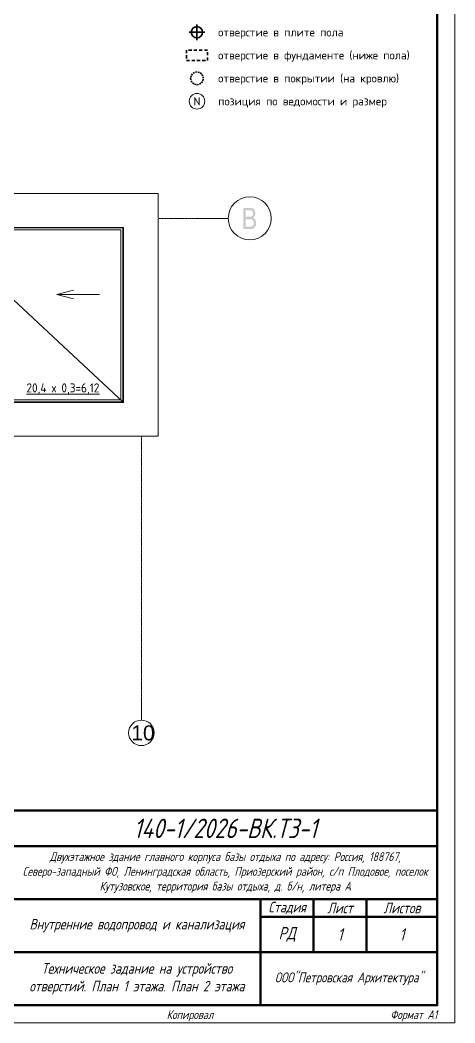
# Model space of a CAD drawing. Header units: millimetres. Extents: x -718 to 68664, y 3859 to 52864.
# Drawn here: x 58511 to 68664, y 3859 to 27245 of the extents above; entities that cross this region are included whole.
import ezdxf
from ezdxf.enums import TextEntityAlignment as Align

# ---------------------------------------------------------------- set-up
doc = ezdxf.new("R2010")
doc.units = ezdxf.units.MM
doc.linetypes.add('ACAD_ISO04W100', pattern=[30, 24, -3, 0, -3])
for name, color, linetype, lineweight in [('Кровля_план', 166, 'Continuous', 18), ('Металл', 164, 'Continuous', 30), ('Обозначения', 166, 'Continuous', 13), ('Ограждение', 144, 'Continuous', 9), ('Оси', 136, 'ACAD_ISO04W100', 9), ('Отверстия', 5, 'Continuous', 35), ('Отверстия_выноски', 7, 'Continuous', 18), ('Площадь_текст', 198, 'Continuous', 9), ('Рамка', 7, 'Continuous', 50), ('Таблицы', 7, 'Continuous', 18), ('Текст', 28, 'Continuous', 25), ('Тонкие', 8, 'Continuous', 13)]:
    doc.layers.add(name, color=color, linetype=linetype, lineweight=lineweight)
doc.styles.add('GOST', font='isocpeur.ttf', dxfattribs={"width": 0.9})
doc.styles.add('GOST Common_1', font='GOST Common.ttf', dxfattribs={"width": 0.95, "height": 45})
doc.styles.add('GOST_I', font='isocpeur.ttf', dxfattribs={"width": 0.8})
doc.styles.get("Standard").update_dxf_attribs({"font": 'arial.ttf'})

msp = doc.modelspace()

# ---------------------------------------------------------------- hatches: boundary and pattern name
at = {"layer": 'Оси'}
h = msp.add_hatch(color=256, dxfattribs=at)
h.paths.add_polyline_path([(63723, 22369), (63723, 22866), (63872, 22866), (63894, 22865), (63913, 22863), (63931, 22858), (63945, 22851), (63958, 22843), (63970, 22832), (63980, 22819), (63989, 22805), (64000, 22773), (64004, 22739), (64001, 22708), (63990, 22679), (63983, 22666), (63973, 22654), (63962, 22643), (63949, 22634), (63966, 22626), (63980, 22616), (63993, 22603), (64004, 22588), (64013, 22572), (64019, 22554), (64022, 22534), (64023, 22513), (64021, 22479), (64012, 22448), (63998, 22421), (63983, 22402), (63963, 22387), (63939, 22377), (63910, 22371), (63875, 22369)])
h.paths.add_polyline_path([(63776, 22657), (63862, 22657), (63878, 22658), (63892, 22659), (63903, 22661), (63912, 22663), (63929, 22673), (63942, 22688), (63950, 22707), (63952, 22731), (63950, 22755), (63943, 22775), (63931, 22791), (63916, 22801), (63905, 22804), (63892, 22806), (63875, 22807), (63855, 22808), (63776, 22808)])
h.paths.add_polyline_path([(63776, 22428), (63875, 22428), (63896, 22428), (63911, 22430), (63927, 22435), (63941, 22443), (63952, 22455), (63961, 22471), (63967, 22491), (63969, 22513), (63966, 22539), (63958, 22561), (63944, 22579), (63926, 22590), (63915, 22594), (63901, 22597), (63886, 22598), (63868, 22599), (63776, 22599)])

# ---------------------------------------------------------------- linework, layer by layer
at = {"layer": 'Кровля_план'}
msp.add_line((56543, 22411), (60923, 18330), dxfattribs=at)
at = {"layer": 'Металл', "lineweight": 15}
for points in [[(55903, 23201), (61733, 23201), (61733, 17540), (55903, 17540)], [(55903, 18330), (60923, 18330), (60923, 22411), (55903, 22411)]]:
    msp.add_lwpolyline(points, dxfattribs=at)
at = {"layer": 'Обозначения'}
msp.add_line((60368, 20848), (59374, 20848), dxfattribs=at)
msp.add_lwpolyline([(59759, 20950), (59374, 20848), (59759, 20742)], dxfattribs=at)
at = {"layer": 'Ограждение'}
for points in [[(55903, 22401), (60913, 22401), (60913, 18340), (55903, 18340)], [(55903, 22351), (60863, 22351), (60863, 18390), (55903, 18390)]]:
    msp.add_lwpolyline(points, dxfattribs=at)
at = {"layer": 'Оси', "ltscale": 0.3}
for p, q in [((61763, 22621), (63373, 22621)), ((61343, 10920), (61343, 17548))]:
    msp.add_line(p, q, dxfattribs=at)
at = {"layer": 'Оси', "linetype": 'Continuous'}
for p, q in [((62873, 22621), (63373, 22621)), ((61343, 10920), (61343, 11420))]:
    msp.add_line(p, q, dxfattribs=at)
for centre, radius in [((63875, 22621), 502), ((61343, 10623), 297)]:
    msp.add_circle(centre, radius, dxfattribs=at)
at = {"layer": 'Отверстия'}
for p, q in [((62642, 26778), (62642, 27140)), ((62460, 26959), (62824, 26959))]:
    msp.add_line(p, q, dxfattribs=at)
at = {"layer": 'Отверстия', "color": 5}
for p, q in [((62394, 26546), (62394, 26472)), ((62518, 26546), (62444, 26546)), ((62642, 26546), (62568, 26546)), ((62766, 26546), (62692, 26546)), ((62890, 26546), (62815, 26546)), ((62890, 26423), (62890, 26497)), ((62394, 26423), (62394, 26348)), ((62394, 26299), (62469, 26299)), ((62518, 26299), (62592, 26299)), ((62642, 26299), (62716, 26299)), ((62766, 26299), (62840, 26299)), ((62890, 26299), (62890, 26373)), ((62537, 25992), (62516, 25961)), ((62585, 26024), (62554, 26003)), ((62642, 26035), (62606, 26028)), ((62699, 26024), (62662, 26031)), ((62747, 25992), (62716, 26012)), ((62779, 25943), (62759, 25974)), ((62494, 25886), (62501, 25850)), ((62505, 25943), (62498, 25907)), ((62505, 25830), (62525, 25799)), ((62537, 25781), (62568, 25761)), ((62585, 25749), (62622, 25742)), ((62642, 25738), (62678, 25745)), ((62699, 25749), (62730, 25770)), ((62747, 25781), (62768, 25812)), ((62779, 25830), (62786, 25866)), ((62790, 25886), (62783, 25923))]:
    msp.add_line(p, q, dxfattribs=at)
at = {"layer": 'Отверстия'}
msp.add_circle((62642, 26959), 132, dxfattribs=at)
at = {"layer": 'Отверстия_выноски'}
msp.add_circle((62642, 25350), 182, dxfattribs=at)
at = {"layer": 'Рамка', "lineweight": 50}
for points in [[(932, 4272), (68252, 4272), (68252, 52452), (932, 52452)], [(52990, 4272), (68252, 4272), (68252, 8809), (52990, 8809)]]:
    msp.add_lwpolyline(points, close=True, dxfattribs=at)
at = {"layer": 'Таблицы', "lineweight": 50}
for p, q in [((58352, 7984), (68252, 7984)), ((52990, 6746), (68252, 6746)), ((64127, 4272), (64127, 6746)), ((65364, 5509), (65364, 6746)), ((66602, 5509), (66602, 6746)), ((64127, 6334), (68252, 6334)), ((58352, 5509), (68252, 5509))]:
    msp.add_line(p, q, dxfattribs=at)
at = {"layer": 'Тонкие'}
msp.add_lwpolyline([(-718, 3859), (68664, 3859), (68664, 52864), (-718, 52864)], close=True, dxfattribs=at)

# ---------------------------------------------------------------- texts
at = {"layer": 'Оси', "insert": (61109, 10798), "char_height": 350, "width": 284.81, "attachment_point": 1}
msp.add_mtext('{\\fArial|b0|i0|c0;10}', dxfattribs=at)
at = {"layer": 'Отверстия_выноски', "style": 'GOST'}
msp.add_text('N', height=190, dxfattribs=at).set_placement((62642, 25350), align=Align.MIDDLE_CENTER)
at = {"layer": 'Площадь_текст', "insert": (58661, 18773), "char_height": 210, "width": 2073.07, "attachment_point": 1, "style": 'GOST Common_1'}
msp.add_mtext('{\\L20,4 х 0,3=6,12}', dxfattribs=at)
at = {"layer": 'Текст', "style": 'GOST'}
for s, p in [('отверстие в плите пола', (63137, 26959)), ('отверстие в фундаменте (ниже пола)', (63137, 26423)), ('отверстие в покрытии (на кровлю)', (63137, 25886)), ('позиция по ведомости и размер', (63137, 25350))]:
    msp.add_text(s, height=189.75, dxfattribs=at).set_placement(p, align=Align.MIDDLE_LEFT)
at = {"layer": 'Текст', "style": 'GOST_I'}
for s, insert, char_height, attachment_point in [('{\\W0.8;\\Q15;140-1/2026-ВК.ТЗ-1}', (63302, 8396), 453.75, 5), ('{\\W0.8;\\Q15;Стадия}', (64746, 6540), 247.5, 5), ('{\\W0.8;\\Q15;Лист}', (65983, 6540), 247.5, 5), ('{\\W0.8;\\Q15;Листов}', (67427, 6540), 247.5, 5), ('{\\W0.8;\\Q15;РД}', (64746, 5922), 288.75, 5), ('{\\W0.8;\\Q15;1}', (65983, 5922), 288.75, 5), ('{\\W0.8;\\Q15;1}', (67427, 5922), 288.75, 5), ('{\\W0.8;\\Q15;Копировал}', (62477, 4024), 206.25, 5), ('{\\W0.8;\\Q15;Формат А1}', (68252, 4024), 206.25, 6)]:
    msp.add_mtext(s, dxfattribs=dict(at, insert=insert, char_height=char_height, attachment_point=attachment_point))
at = {"layer": 'Текст', "attachment_point": 5, "style": 'GOST_I'}
for s, insert, char_height, width in [('{\\W0.8;\\Q15;Двухэтажное здание главного корпуса базы отдыха по адресу: Россия, 188767, Северо-западный ФО, Ленинградская область, Приозерский район, с/п Плодовое, поселок Кутузовское, территория базы отдыха, д. б/н, литера А}', (63302, 7365), 206.25, 9570), ('{\\W0.8;\\Q15;Внутренние водопровод и канализация}', (61240, 6128), 247.5, 5445), ('{\\W0.8;\\Q15;Техническое задание на устройство отверстий. План 1 этажа. План 2 этажа}', (61240, 4890), 247.5, 5445), ('{\\W0.8;\\Q15;ООО"Петровская Архитектура"}', (66190, 4890), 231, 3960)]:
    msp.add_mtext(s, dxfattribs=dict(at, insert=insert, char_height=char_height, width=width))

doc.saveas('drawing.dxf')
